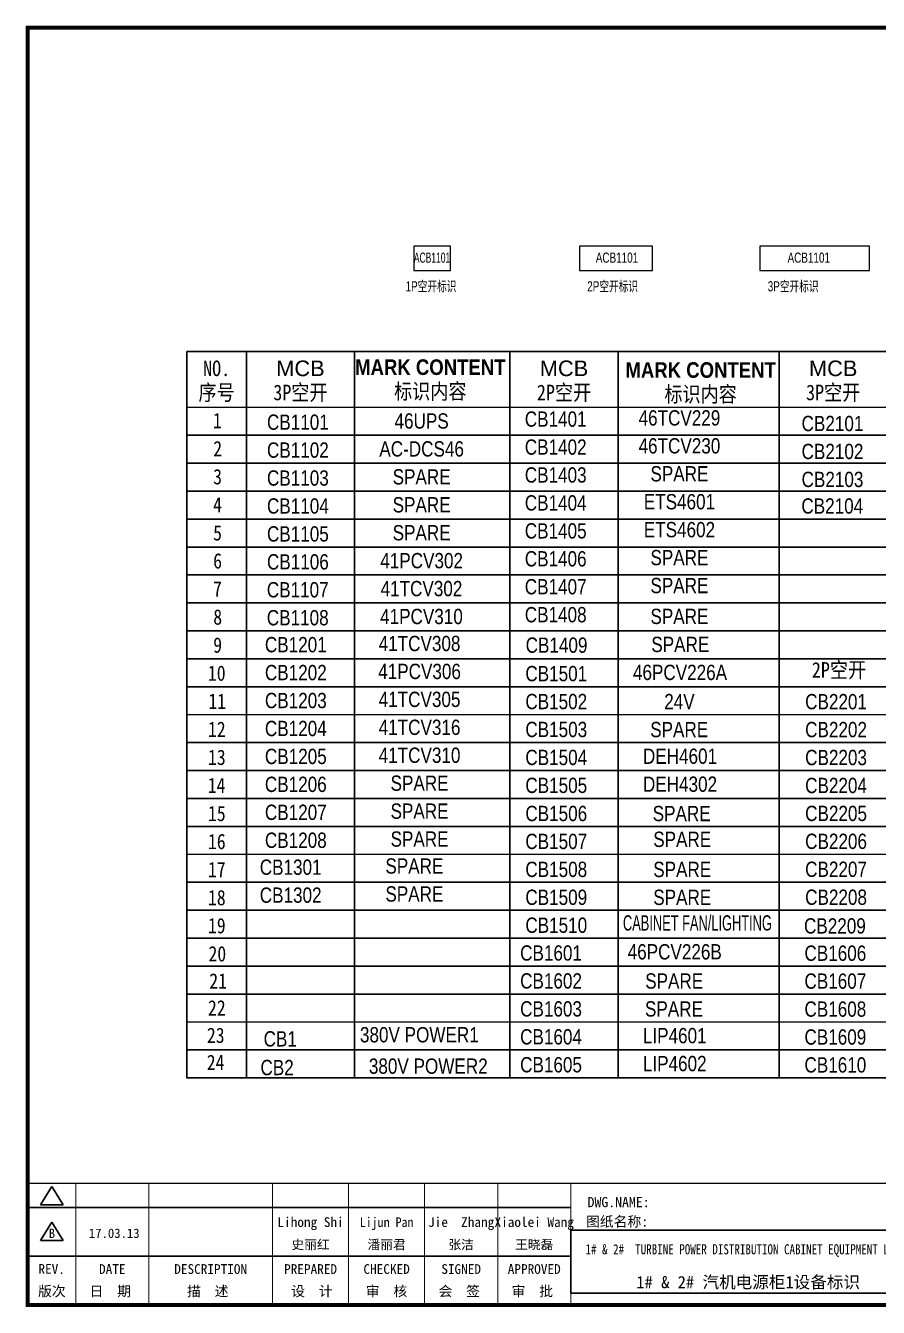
# Model space of a CAD drawing. Extents: x 81444 to 119867, y -54538 to -28747.
# Drawn here: x 115661 to 117765, y -41300 to -38137 of the extents above; entities that cross this region are included whole.
import ezdxf
from ezdxf.enums import TextEntityAlignment as Align

# ---------------------------------------------------------------- set-up
doc = ezdxf.new("R2010")
doc.units = 0
doc.header["$LTSCALE"] = 100
doc.header["$MEASUREMENT"] = 0
for name, color, linetype in [('t', 1, 'Continuous'), ('YLT_GridLine', 7, 'Continuous'), ('YLT_GridText', 7, 'Continuous')]:
    doc.layers.add(name, color=color, linetype=linetype)
doc.layers.add('细实线', color=7, linetype='Continuous', lineweight=20)
doc.styles.add('HZ', font='arial.ttf', dxfattribs={"width": 0.7})
doc.styles.get("Standard").update_dxf_attribs({"font": ''})
doc.styles.add('YLT_Grid', font='', dxfattribs={"width": 0.85})
doc.styles.get('Standard').set_extended_font_data('SimSun')
doc.styles.get('YLT_Grid').set_extended_font_data('宋体')

# ---------------------------------------------------------------- blocks, each defined once
blk = doc.blocks.new('空开标识')
at = {"layer": 'YLT_GridText', "style": 'YLT_Grid', "width": 0.85}
blk.add_attdef('A路1', text='', height=28, dxfattribs=at).set_placement((38.7, 3.5), align=Align.CENTER)
blk = doc.blocks.new('空开12')
at = {"layer": 'YLT_GridText', "style": 'YLT_Grid', "width": 0.8}
blk.add_attdef('KA1', text='', height=28, dxfattribs=at).set_placement((31.4, 0.8), align=Align.CENTER)
blk = doc.blocks.new('图框')
at = {"color": 7}
for p, q in [((0, -2911.6), (1340.2, -2911.6)), ((0, -3031.6), (1340.2, -3031.6))]:
    blk.add_line(p, q, dxfattribs=at)
at = {"color": 7, "const_width": 3}
blk.add_lwpolyline([(4115.6, -2851.6), (0, -2851.6)], dxfattribs=at)
at = {"layer": 't', "color": 7}
for p, q in [((31.9, -2905), (59.9, -2859.1)), ((87.8, -2905), (59.9, -2859.1)), ((31.9, -2905), (87.8, -2905)), ((31.9, -2993), (59.9, -2947.1)), ((87.8, -2993), (59.9, -2947.1)), ((31.9, -2993), (87.8, -2993))]:
    blk.add_line(p, q, dxfattribs=at)
at = {"layer": 't', "color": 7, "const_width": 9.62}
blk.add_lwpolyline([(4115.6, -3151.6), (4115.6, 0), (0, 0), (0, -3151.6)], close=True, dxfattribs=at)
at = {"layer": 't', "color": 7, "const_width": 2.4}
for points in [[(118.8, -2852.8), (118.8, -3151.6)], [(299.1, -2852.8), (299.1, -3151.6)], [(604.4, -2852.8), (604.4, -3156.4)], [(792, -2852.8), (792, -3156.4)], [(979.6, -2852.8), (979.6, -3156.4)], [(1159.9, -2852.8), (1159.9, -3156.4)], [(1340.2, -2852.8), (1340.2, -3156.4)]]:
    blk.add_lwpolyline(points, dxfattribs=at)
at = {"color": 7, "flags": 8}
for tag, p, height in [('DWG.NAME:', (1381.6, -2910.4), 25), ('PROJECTNAME:', (3125.5, -2912.8), 24), ('PROJECTNAME：', (3339.1, -2913.1), 25), ('DWG.NO.:', (3128.2, -3030.4), 24), ('图纸编号', (3315.4, -3052.4), 24), ('FILENO.:', (3128.7, -3106.1), 24), ('文档号', (3317.7, -3124.1), 24)]:
    blk.add_attdef(tag, p, '', height=height, dxfattribs=at)
for tag, height, p in [('RENLIU', 24, (698.2, -2950.4)), ('SHUFENWANG', 24, (885.8, -2950.4)), ('FANGHOU', 24, (1069.7, -2950.4)), ('DANDANLI', 24, (1250, -2950.4)), ('A', 23, (59.9, -2974.9)), ('设计时间', 23, (213.9, -2974.9)), ('刘仁', 23, (698.2, -3002.2)), ('王姝芬', 23, (885.8, -3002.2)), ('侯方', 23, (1069.7, -3002.2)), ('李丹丹', 23, (1250, -3002.2)), ('#10STATIONONTROLCABINETCOVER', 30, (1777.9, -3017.2)), ('PAGEXOFX', 24, (3953.7, -3039.1)), ('REV.', 24, (59.4, -3063)), ('DATE', 24, (208.9, -3063)), ('DESCRIPTION', 24, (451.7, -3063)), ('PREPARED', 24, (698.2, -3063)), ('CHECKED', 24, (885.8, -3063)), ('SIGNED', 24, (1069.7, -3063)), ('APPROVED', 24, (1250, -3063)), ('图纸名称', 30, (1777.9, -3094.7)), ('第几页共几页', 24, (3953.7, -3114.1))]:
    blk.add_attdef(tag, text='', height=height, dxfattribs=at).set_placement(p, align=Align.MIDDLE)
for tag, p in [('图纸名称:', (1377.8, -2965.9)), ('项目名称：', (3121.6, -2984.3)), ('项目名称：', (3325, -2984.3))]:
    blk.add_attdef(tag, text='', height=25, dxfattribs=at).set_placement(p, align=Align.BOTTOM_LEFT)
at = {"color": 7, "width": 0.8, "flags": 8}
blk.add_attdef('HANGZHOUHOLLYSYSAUTOMATIONCO.,LTD.', text='', height=24, dxfattribs=at).set_placement((2770.1, -3045.7), align=Align.MIDDLE)
at = {"layer": 't', "color": 7}
for s, p in [('版次', (59.9, -3117.6)), ('日  期', (204.2, -3117.6)), ('描  述', (444.5, -3117.6)), ('设  计', (701.5, -3117.6)), ('审  核', (885.6, -3117.6)), ('会  签', (1065, -3117.6)), ('审  批', (1245.3, -3117.6))]:
    blk.add_text(s, height=25, dxfattribs=at).set_placement(p, align=Align.MIDDLE_CENTER)

msp = doc.modelspace()

# ---------------------------------------------------------------- linework, layer by layer
at = {"color": 1}
msp.add_lwpolyline([(117005.8, -41109.2), (117858.4, -41109.2), (117858.4, -41264.2), (117005.8, -41264.2)], close=True, dxfattribs=at)
at = {"layer": 'YLT_GridLine', "color": 7, "lineweight": 25}
for p, q in [((116205.4, -38941), (116205.4, -40733.3)), ((116472.5, -38941), (116472.5, -40733.3)), ((116855.6, -38941), (116855.6, -40733.3)), ((117122.7, -38941), (117122.8, -40733.4)), ((117519.8, -38941), (117519.8, -40457.7)), ((117519.8, -38941), (117519.8, -40733.4)), ((116058.9, -39078.9), (119156.5, -39079)), ((116058.9, -39147.8), (119156.5, -39148)), ((116058.9, -39216.8), (119156.5, -39216.9)), ((116058.9, -39285.7), (119156.5, -39285.8)), ((116058.9, -39354.6), (119156.5, -39354.8)), ((116058.9, -39423.6), (119156.5, -39423.7)), ((116058.9, -39492.5), (119156.5, -39492.6)), ((116058.9, -39561.4), (119156.5, -39561.6)), ((116058.9, -39630.4), (119156.5, -39630.5)), ((116058.9, -39699.3), (119156.5, -39699.4)), ((116058.9, -39768.2), (119156.5, -39768.4)), ((116058.9, -39837.2), (119156.5, -39837.3)), ((116058.9, -39906.1), (119156.5, -39906.2)), ((116058.9, -39975), (119156.5, -39975.2)), ((116058.9, -40044), (119156.5, -40044.1)), ((116058.9, -40112.9), (119156.5, -40113.1)), ((116058.9, -40181.8), (119156.5, -40182)), ((116058.9, -40250.8), (119156.5, -40250.9)), ((116058.9, -40319.7), (119156.5, -40319.9)), ((116058.9, -40388.6), (119156.5, -40388.8)), ((116058.9, -40457.6), (119156.5, -40457.7)), ((116058.9, -40457.6), (119156.5, -40457.7)), ((116058.8, -40526.5), (119156.4, -40526.7)), ((116058.9, -40526.5), (119156.5, -40526.7)), ((116058.8, -40595.4), (119156.4, -40595.6)), ((116058.8, -40595.4), (119156.4, -40595.6)), ((116058.8, -40664.4), (119156.4, -40664.5)), ((116058.8, -40664.4), (119156.4, -40664.5)), ((116058.8, -40733.3), (119156.4, -40733.5))]:
    msp.add_line(p, q, dxfattribs=at)
msp.add_lwpolyline([(116058.9, -38941), (119156.5, -38941.2), (119156.5, -40733.5), (116058.9, -40733.3)], close=True, dxfattribs=at)
at = {"layer": '细实线'}
for points in [[(116618.8, -38741.3), (116708.8, -38741.3), (116708.8, -38681.3), (116618.8, -38681.3)], [(117027.3, -38741.3), (117207.3, -38741.3), (117207.3, -38681.3), (117027.3, -38681.3)], [(117472.7, -38741.3), (117742.7, -38741.3), (117742.7, -38681.3), (117472.7, -38681.3)]]:
    msp.add_lwpolyline(points, close=True, dxfattribs=at)

# ---------------------------------------------------------------- block references
at = {"color": 1}
ref = msp.add_blockref('图框', (115665.7, -38142), dxfattribs=at)
ref.add_attrib('图纸名称', '1# & 2# 汽机电源柜1设备标识', dxfattribs={"color": 7, "height": 30, "flags": 8}).set_placement((117443.6, -41236.7), align=Align.MIDDLE)
ref.add_attrib('刘仁', '史丽红', dxfattribs={"color": 7, "height": 23, "flags": 8}).set_placement((116363.9, -41144.2), align=Align.MIDDLE)
ref.add_attrib('王姝芬', '潘丽君', dxfattribs={"color": 7, "height": 23, "flags": 8}).set_placement((116551.5, -41144.2), align=Align.MIDDLE)
ref.add_attrib('侯方', '张洁', dxfattribs={"color": 7, "height": 23, "flags": 8}).set_placement((116735.4, -41144.2), align=Align.MIDDLE)
ref.add_attrib('李丹丹', '王晓磊', dxfattribs={"color": 7, "height": 23, "flags": 8}).set_placement((116915.7, -41144.2), align=Align.MIDDLE)
ref.add_attrib('设计时间', '17.03.13', dxfattribs={"color": 7, "height": 23, "flags": 8}).set_placement((115879.5, -41116.9), align=Align.MIDDLE)
ref.add_attrib('A', 'B', dxfattribs={"color": 7, "height": 23, "flags": 8}).set_placement((115725.6, -41116.9), align=Align.MIDDLE)
ref.add_attrib('REV.', 'REV.', dxfattribs={"color": 7, "height": 24, "flags": 8}).set_placement((115725.1, -41205), align=Align.MIDDLE)
ref.add_attrib('DATE', 'DATE', dxfattribs={"color": 7, "height": 24, "flags": 8}).set_placement((115874.6, -41205), align=Align.MIDDLE)
ref.add_attrib('DESCRIBE', 'DESCRIPTION', dxfattribs={"color": 7, "height": 24, "flags": 8}).set_placement((116117.4, -41205), align=Align.MIDDLE)
ref.add_attrib('PREPARE', 'PREPARED', dxfattribs={"color": 7, "height": 24, "flags": 8}).set_placement((116363.9, -41205), align=Align.MIDDLE)
ref.add_attrib('VERIFY', 'CHECKED', dxfattribs={"color": 7, "height": 24, "flags": 8}).set_placement((116551.5, -41205), align=Align.MIDDLE)
ref.add_attrib('SIGN', 'SIGNED', dxfattribs={"color": 7, "height": 24, "flags": 8}).set_placement((116735.4, -41205), align=Align.MIDDLE)
ref.add_attrib('APPROVER', 'APPROVED', dxfattribs={"color": 7, "height": 24, "flags": 8}).set_placement((116915.7, -41205), align=Align.MIDDLE)
ref.add_attrib('RENLIU', 'Lihong Shi', dxfattribs={"color": 7, "height": 24, "flags": 8}).set_placement((116363.9, -41092.4), align=Align.MIDDLE)
ref.add_attrib('SHUFENWANG', 'Lijun Pan', dxfattribs={"color": 7, "height": 24, "width": 0.9, "flags": 8}).set_placement((116551.5, -41092.4), align=Align.MIDDLE)
ref.add_attrib('FANGHOU', 'Jie  Zhang', dxfattribs={"color": 7, "height": 24, "flags": 8}).set_placement((116735.4, -41092.4), align=Align.MIDDLE)
ref.add_attrib('DANDANLI', 'Xiaolei Wang', dxfattribs={"color": 7, "height": 24, "flags": 8}).set_placement((116915.7, -41092.4), align=Align.MIDDLE)
ref.add_attrib('DWG.NAME:', 'DWG.NAME:', (117047.3, -41052.4), dxfattribs={"color": 7, "height": 25, "flags": 8})
ref.add_attrib('#10STATIONONTROLCABINETCOVER', '1# & 2#  TURBINE POWER DISTRIBUTION CABINET EQUIPMENT LABEL', dxfattribs={"color": 7, "height": 25, "width": 0.8, "flags": 8}).set_placement((117443.6, -41159.2), align=Align.MIDDLE)
ref.add_attrib('图纸名称:', '图纸名称:', dxfattribs={"color": 7, "height": 25, "flags": 8}).set_placement((117043.5, -41107.9), align=Align.BOTTOM_LEFT)
at = {"layer": '细实线'}
ref = msp.add_blockref('空开标识', (117221.8, -39128.6), dxfattribs=dict(at, xscale=1.348704000001308, yscale=1.348703999999834, zscale=1.348704))
ref.add_attrib('A路1', '46TCV229', dxfattribs={"layer": 'YLT_GridText', "height": 37.76, "style": 'HZ', "width": 0.8}).set_placement((117274, -39123.9), align=Align.CENTER)
ref = msp.add_blockref('空开12', (116290.3, -39135.5), dxfattribs=dict(at, xscale=1.348704000001308, yscale=1.348703999999834, zscale=1.348704))
ref.add_attrib('KA1', 'CB1101', dxfattribs={"layer": 'YLT_GridText', "height": 37.76, "style": 'HZ', "width": 0.8}).set_placement((116332.6, -39134.4), align=Align.CENTER)
ref = msp.add_blockref('空开标识', (116585.7, -39136.1), dxfattribs=dict(at, xscale=1.348704000001308, yscale=1.348703999999834, zscale=1.348704))
ref.add_attrib('A路1', '46UPS', dxfattribs={"layer": 'YLT_GridText', "height": 37.76, "style": 'HZ', "width": 0.8}).set_placement((116637.9, -39131.5), align=Align.CENTER)
ref = msp.add_blockref('空开12', (116926.3, -39128), dxfattribs=dict(at, xscale=1.348704000001308, yscale=1.348703999999834, zscale=1.348704))
ref.add_attrib('KA1', 'CB1401', dxfattribs={"layer": 'YLT_GridText', "height": 37.76, "style": 'HZ', "width": 0.8}).set_placement((116968.7, -39126.8), align=Align.CENTER)
ref = msp.add_blockref('空开12', (117609.3, -39138.9), dxfattribs=dict(at, xscale=1.348704000001308, yscale=1.348703999999834, zscale=1.348704))
ref.add_attrib('KA1', 'CB2101', dxfattribs={"layer": 'YLT_GridText', "height": 37.76, "style": 'HZ', "width": 0.8}).set_placement((117651.6, -39137.7), align=Align.CENTER)
ref = msp.add_blockref('空开12', (116290.3, -39204.4), dxfattribs=dict(at, xscale=1.348704000001308, yscale=1.348703999999834, zscale=1.348704))
ref.add_attrib('KA1', 'CB1102', dxfattribs={"layer": 'YLT_GridText', "height": 37.76, "style": 'HZ', "width": 0.8}).set_placement((116332.6, -39203.3), align=Align.CENTER)
ref = msp.add_blockref('空开标识', (116585.7, -39205.1), dxfattribs=dict(at, xscale=1.348704000001308, yscale=1.348703999999834, zscale=1.348704))
ref.add_attrib('A路1', 'AC-DCS46', dxfattribs={"layer": 'YLT_GridText', "height": 37.76, "style": 'HZ', "width": 0.8}).set_placement((116637.9, -39200.4), align=Align.CENTER)
ref = msp.add_blockref('空开12', (116926.3, -39196.9), dxfattribs=dict(at, xscale=1.348704000001308, yscale=1.348703999999834, zscale=1.348704))
ref.add_attrib('KA1', 'CB1402', dxfattribs={"layer": 'YLT_GridText', "height": 37.76, "style": 'HZ', "width": 0.8}).set_placement((116968.7, -39195.8), align=Align.CENTER)
ref = msp.add_blockref('空开标识', (117221.8, -39197.5), dxfattribs=dict(at, xscale=1.348704000001308, yscale=1.348703999999834, zscale=1.348704))
ref.add_attrib('A路1', '46TCV230', dxfattribs={"layer": 'YLT_GridText', "height": 37.76, "style": 'HZ', "width": 0.8}).set_placement((117274, -39192.8), align=Align.CENTER)
ref = msp.add_blockref('空开12', (117609.3, -39207.8), dxfattribs=dict(at, xscale=1.348704000001308, yscale=1.348703999999834, zscale=1.348704))
ref.add_attrib('KA1', 'CB2102', dxfattribs={"layer": 'YLT_GridText', "height": 37.76, "style": 'HZ', "width": 0.8}).set_placement((117651.6, -39206.7), align=Align.CENTER)
ref = msp.add_blockref('空开12', (116290.3, -39273.4), dxfattribs=dict(at, xscale=1.348704000001308, yscale=1.348703999999834, zscale=1.348704))
ref.add_attrib('KA1', 'CB1103', dxfattribs={"layer": 'YLT_GridText', "height": 37.76, "style": 'HZ', "width": 0.8}).set_placement((116332.6, -39272.2), align=Align.CENTER)
ref = msp.add_blockref('空开标识', (116585.7, -39274), dxfattribs=dict(at, xscale=1.348704000001308, yscale=1.348703999999834, zscale=1.348704))
ref.add_attrib('A路1', 'SPARE', dxfattribs={"layer": 'YLT_GridText', "height": 37.76, "style": 'HZ', "width": 0.8}).set_placement((116637.9, -39269.3), align=Align.CENTER)
ref = msp.add_blockref('空开12', (116926.3, -39265.8), dxfattribs=dict(at, xscale=1.348704000001308, yscale=1.348703999999834, zscale=1.348704))
ref.add_attrib('KA1', 'CB1403', dxfattribs={"layer": 'YLT_GridText', "height": 37.76, "style": 'HZ', "width": 0.8}).set_placement((116968.7, -39264.7), align=Align.CENTER)
ref = msp.add_blockref('空开标识', (117221.8, -39266.5), dxfattribs=dict(at, xscale=1.348704000001308, yscale=1.348703999999834, zscale=1.348704))
ref.add_attrib('A路1', 'SPARE', dxfattribs={"layer": 'YLT_GridText', "height": 37.76, "style": 'HZ', "width": 0.8}).set_placement((117274, -39261.8), align=Align.CENTER)
ref = msp.add_blockref('空开12', (117609.3, -39276.8), dxfattribs=dict(at, xscale=1.348704000001308, yscale=1.348703999999834, zscale=1.348704))
ref.add_attrib('KA1', 'CB2103', dxfattribs={"layer": 'YLT_GridText', "height": 37.76, "style": 'HZ', "width": 0.8}).set_placement((117651.6, -39275.6), align=Align.CENTER)
ref = msp.add_blockref('空开12', (116290.3, -39342.3), dxfattribs=dict(at, xscale=1.348704000001308, yscale=1.348703999999834, zscale=1.348704))
ref.add_attrib('KA1', 'CB1104', dxfattribs={"layer": 'YLT_GridText', "height": 37.76, "style": 'HZ', "width": 0.8}).set_placement((116332.6, -39341.2), align=Align.CENTER)
ref = msp.add_blockref('空开标识', (116585.7, -39342.9), dxfattribs=dict(at, xscale=1.348704000001308, yscale=1.348703999999834, zscale=1.348704))
ref.add_attrib('A路1', 'SPARE', dxfattribs={"layer": 'YLT_GridText', "height": 37.76, "style": 'HZ', "width": 0.8}).set_placement((116637.9, -39338.3), align=Align.CENTER)
ref = msp.add_blockref('空开12', (116926.3, -39334.8), dxfattribs=dict(at, xscale=1.348704000001308, yscale=1.348703999999834, zscale=1.348704))
ref.add_attrib('KA1', 'CB1404', dxfattribs={"layer": 'YLT_GridText', "height": 37.76, "style": 'HZ', "width": 0.8}).set_placement((116968.7, -39333.6), align=Align.CENTER)
ref = msp.add_blockref('空开标识', (117221.8, -39335.4), dxfattribs=dict(at, xscale=1.348704000001308, yscale=1.348703999999834, zscale=1.348704))
ref.add_attrib('A路1', 'ETS4601', dxfattribs={"layer": 'YLT_GridText', "height": 37.76, "style": 'HZ', "width": 0.8}).set_placement((117274, -39330.7), align=Align.CENTER)
ref = msp.add_blockref('空开12', (117608.8, -39342.3), dxfattribs=dict(at, xscale=1.348704000001308, yscale=1.348703999999834, zscale=1.348704))
ref.add_attrib('KA1', 'CB2104', dxfattribs={"layer": 'YLT_GridText', "height": 37.76, "style": 'HZ', "width": 0.8}).set_placement((117651.1, -39341.2), align=Align.CENTER)
ref = msp.add_blockref('空开12', (116290.3, -39411.2), dxfattribs=dict(at, xscale=1.348704000001308, yscale=1.348703999999834, zscale=1.348704))
ref.add_attrib('KA1', 'CB1105', dxfattribs={"layer": 'YLT_GridText', "height": 37.76, "style": 'HZ', "width": 0.8}).set_placement((116332.6, -39410.1), align=Align.CENTER)
ref = msp.add_blockref('空开标识', (116585.7, -39411.9), dxfattribs=dict(at, xscale=1.348704000001308, yscale=1.348703999999834, zscale=1.348704))
ref.add_attrib('A路1', 'SPARE', dxfattribs={"layer": 'YLT_GridText', "height": 37.76, "style": 'HZ', "width": 0.8}).set_placement((116637.9, -39407.2), align=Align.CENTER)
ref = msp.add_blockref('空开12', (116926.3, -39403.7), dxfattribs=dict(at, xscale=1.348704000001308, yscale=1.348703999999834, zscale=1.348704))
ref.add_attrib('KA1', 'CB1405', dxfattribs={"layer": 'YLT_GridText', "height": 37.76, "style": 'HZ', "width": 0.8}).set_placement((116968.7, -39402.6), align=Align.CENTER)
ref = msp.add_blockref('空开标识', (117221.8, -39404.3), dxfattribs=dict(at, xscale=1.348704000001308, yscale=1.348703999999834, zscale=1.348704))
ref.add_attrib('A路1', 'ETS4602', dxfattribs={"layer": 'YLT_GridText', "height": 37.76, "style": 'HZ', "width": 0.8}).set_placement((117274, -39399.6), align=Align.CENTER)
ref = msp.add_blockref('空开12', (116926.3, -39472.6), dxfattribs=dict(at, xscale=1.348704000001308, yscale=1.348703999999834, zscale=1.348704))
ref.add_attrib('KA1', 'CB1406', dxfattribs={"layer": 'YLT_GridText', "height": 37.76, "style": 'HZ', "width": 0.8}).set_placement((116968.7, -39471.5), align=Align.CENTER)
ref = msp.add_blockref('空开标识', (117221.8, -39473.3), dxfattribs=dict(at, xscale=1.348704000001308, yscale=1.348703999999834, zscale=1.348704))
ref.add_attrib('A路1', 'SPARE', dxfattribs={"layer": 'YLT_GridText', "height": 37.76, "style": 'HZ', "width": 0.8}).set_placement((117274, -39468.6), align=Align.CENTER)
ref = msp.add_blockref('空开12', (116290.3, -39480.2), dxfattribs=dict(at, xscale=1.348704000001308, yscale=1.348703999999834, zscale=1.348704))
ref.add_attrib('KA1', 'CB1106', dxfattribs={"layer": 'YLT_GridText', "height": 37.76, "style": 'HZ', "width": 0.8}).set_placement((116332.6, -39479), align=Align.CENTER)
ref = msp.add_blockref('空开标识', (116585.7, -39480.8), dxfattribs=dict(at, xscale=1.348704000001308, yscale=1.348703999999834, zscale=1.348704))
ref.add_attrib('A路1', '41PCV302', dxfattribs={"layer": 'YLT_GridText', "height": 37.76, "style": 'HZ', "width": 0.8}).set_placement((116637.9, -39476.1), align=Align.CENTER)
ref = msp.add_blockref('空开12', (116289.8, -39549.1), dxfattribs=dict(at, xscale=1.348704000001308, yscale=1.348703999999834, zscale=1.348704))
ref.add_attrib('KA1', 'CB1107', dxfattribs={"layer": 'YLT_GridText', "height": 37.76, "style": 'HZ', "width": 0.8}).set_placement((116332.2, -39547.9), align=Align.CENTER)
ref = msp.add_blockref('空开标识', (116585.2, -39549.7), dxfattribs=dict(at, xscale=1.348704000001308, yscale=1.348703999999834, zscale=1.348704))
ref.add_attrib('A路1', '41TCV302', dxfattribs={"layer": 'YLT_GridText', "height": 37.76, "style": 'HZ', "width": 0.8}).set_placement((116637.5, -39545), align=Align.CENTER)
ref = msp.add_blockref('空开12', (116926.3, -39541.6), dxfattribs=dict(at, xscale=1.348704000001308, yscale=1.348703999999834, zscale=1.348704))
ref.add_attrib('KA1', 'CB1407', dxfattribs={"layer": 'YLT_GridText', "height": 37.76, "style": 'HZ', "width": 0.8}).set_placement((116968.7, -39540.4), align=Align.CENTER)
ref = msp.add_blockref('空开标识', (117221.8, -39542.2), dxfattribs=dict(at, xscale=1.348704000001308, yscale=1.348703999999834, zscale=1.348704))
ref.add_attrib('A路1', 'SPARE', dxfattribs={"layer": 'YLT_GridText', "height": 37.76, "style": 'HZ', "width": 0.8}).set_placement((117274, -39537.5), align=Align.CENTER)
ref = msp.add_blockref('空开12', (116289.8, -39618), dxfattribs=dict(at, xscale=1.348704000001308, yscale=1.348703999999834, zscale=1.348704))
ref.add_attrib('KA1', 'CB1108', dxfattribs={"layer": 'YLT_GridText', "height": 37.76, "style": 'HZ', "width": 0.8}).set_placement((116332.2, -39616.9), align=Align.CENTER)
ref = msp.add_blockref('空开标识', (116585.2, -39618.6), dxfattribs=dict(at, xscale=1.348704000001308, yscale=1.348703999999834, zscale=1.348704))
ref.add_attrib('A路1', '41PCV310', dxfattribs={"layer": 'YLT_GridText', "height": 37.76, "style": 'HZ', "width": 0.8}).set_placement((116637.5, -39613.9), align=Align.CENTER)
ref = msp.add_blockref('空开12', (116926.3, -39610.5), dxfattribs=dict(at, xscale=1.348704000001308, yscale=1.348703999999834, zscale=1.348704))
ref.add_attrib('KA1', 'CB1408', dxfattribs={"layer": 'YLT_GridText', "height": 37.76, "style": 'HZ', "width": 0.8}).set_placement((116968.7, -39609.4), align=Align.CENTER)
ref = msp.add_blockref('空开标识', (117221.8, -39618.3), dxfattribs=dict(at, xscale=1.348704000001308, yscale=1.348703999999834, zscale=1.348704))
ref.add_attrib('A路1', 'SPARE', dxfattribs={"layer": 'YLT_GridText', "height": 37.76, "style": 'HZ', "width": 0.8}).set_placement((117274, -39613.6), align=Align.CENTER)
ref = msp.add_blockref('空开12', (116285.2, -39684.5), dxfattribs=dict(at, xscale=1.348704000001308, yscale=1.348703999999834, zscale=1.348704))
ref.add_attrib('KA1', 'CB1201', dxfattribs={"layer": 'YLT_GridText', "height": 37.76, "style": 'HZ', "width": 0.8}).set_placement((116327.5, -39683.4), align=Align.CENTER)
ref = msp.add_blockref('空开标识', (116580.6, -39685.1), dxfattribs=dict(at, xscale=1.348704000001308, yscale=1.348703999999834, zscale=1.348704))
ref.add_attrib('A路1', '41TCV308', dxfattribs={"layer": 'YLT_GridText', "height": 37.76, "style": 'HZ', "width": 0.8}).set_placement((116632.8, -39680.5), align=Align.CENTER)
ref = msp.add_blockref('空开12', (116928.5, -39685.7), dxfattribs=dict(at, xscale=1.348704000001308, yscale=1.348703999999834, zscale=1.348704))
ref.add_attrib('KA1', 'CB1409', dxfattribs={"layer": 'YLT_GridText', "height": 37.76, "style": 'HZ', "width": 0.8}).set_placement((116970.8, -39684.6), align=Align.CENTER)
ref = msp.add_blockref('空开标识', (117223.9, -39687.5), dxfattribs=dict(at, xscale=1.348704000001308, yscale=1.348703999999834, zscale=1.348704))
ref.add_attrib('A路1', 'SPARE', dxfattribs={"layer": 'YLT_GridText', "height": 37.76, "style": 'HZ', "width": 0.8}).set_placement((117276.1, -39682.8), align=Align.CENTER)
ref = msp.add_blockref('空开12', (116285.2, -39753.4), dxfattribs=dict(at, xscale=1.348704000001308, yscale=1.348703999999834, zscale=1.348704))
ref.add_attrib('KA1', 'CB1202', dxfattribs={"layer": 'YLT_GridText', "height": 37.76, "style": 'HZ', "width": 0.8}).set_placement((116327.5, -39752.3), align=Align.CENTER)
ref = msp.add_blockref('空开标识', (116580.6, -39754.1), dxfattribs=dict(at, xscale=1.348704000001308, yscale=1.348703999999834, zscale=1.348704))
ref.add_attrib('A路1', '41PCV306', dxfattribs={"layer": 'YLT_GridText', "height": 37.76, "style": 'HZ', "width": 0.8}).set_placement((116632.8, -39749.4), align=Align.CENTER)
ref = msp.add_blockref('空开12', (116927.7, -39755.9), dxfattribs=dict(at, xscale=1.348704000001308, yscale=1.348703999999834, zscale=1.348704))
ref.add_attrib('KA1', 'CB1501', dxfattribs={"layer": 'YLT_GridText', "height": 37.76, "style": 'HZ', "width": 0.8}).set_placement((116970.1, -39754.8), align=Align.CENTER)
ref = msp.add_blockref('空开标识', (117223.1, -39756.5), dxfattribs=dict(at, xscale=1.348704000001308, yscale=1.348703999999834, zscale=1.348704))
ref.add_attrib('A路1', '46PCV226A', dxfattribs={"layer": 'YLT_GridText', "height": 37.76, "style": 'HZ', "width": 0.8}).set_placement((117275.4, -39751.8), align=Align.CENTER)
ref = msp.add_blockref('空开12', (116285.2, -39822.4), dxfattribs=dict(at, xscale=1.348704000001308, yscale=1.348703999999834, zscale=1.348704))
ref.add_attrib('KA1', 'CB1203', dxfattribs={"layer": 'YLT_GridText', "height": 37.76, "style": 'HZ', "width": 0.8}).set_placement((116327.5, -39821.2), align=Align.CENTER)
ref = msp.add_blockref('空开标识', (116580.6, -39823), dxfattribs=dict(at, xscale=1.348704000001308, yscale=1.348703999999834, zscale=1.348704))
ref.add_attrib('A路1', '41TCV305', dxfattribs={"layer": 'YLT_GridText', "height": 37.76, "style": 'HZ', "width": 0.8}).set_placement((116632.8, -39818.3), align=Align.CENTER)
ref = msp.add_blockref('空开12', (116927.7, -39824.8), dxfattribs=dict(at, xscale=1.348704000001308, yscale=1.348703999999834, zscale=1.348704))
ref.add_attrib('KA1', 'CB1502', dxfattribs={"layer": 'YLT_GridText', "height": 37.76, "style": 'HZ', "width": 0.8}).set_placement((116970.1, -39823.7), align=Align.CENTER)
ref = msp.add_blockref('空开标识', (117221.8, -39828.5), dxfattribs=dict(at, xscale=1.348704000001308, yscale=1.348703999999834, zscale=1.348704))
ref.add_attrib('A路1', '24V', dxfattribs={"layer": 'YLT_GridText', "height": 37.76, "style": 'HZ', "width": 0.8}).set_placement((117274, -39823.8), align=Align.CENTER)
ref = msp.add_blockref('空开12', (117618, -39825.1), dxfattribs=dict(at, xscale=1.348704000001308, yscale=1.348703999999834, zscale=1.348704))
ref.add_attrib('KA1', 'CB2201', dxfattribs={"layer": 'YLT_GridText', "height": 37.76, "style": 'HZ', "width": 0.8}).set_placement((117660.4, -39824), align=Align.CENTER)
ref = msp.add_blockref('空开12', (116285.2, -39891.3), dxfattribs=dict(at, xscale=1.348704000001308, yscale=1.348703999999834, zscale=1.348704))
ref.add_attrib('KA1', 'CB1204', dxfattribs={"layer": 'YLT_GridText', "height": 37.76, "style": 'HZ', "width": 0.8}).set_placement((116327.5, -39890.2), align=Align.CENTER)
ref = msp.add_blockref('空开标识', (116580.6, -39891.9), dxfattribs=dict(at, xscale=1.348704000001308, yscale=1.348703999999834, zscale=1.348704))
ref.add_attrib('A路1', '41TCV316', dxfattribs={"layer": 'YLT_GridText', "height": 37.76, "style": 'HZ', "width": 0.8}).set_placement((116632.8, -39887.3), align=Align.CENTER)
ref = msp.add_blockref('空开12', (116927.7, -39893.8), dxfattribs=dict(at, xscale=1.348704000001308, yscale=1.348703999999834, zscale=1.348704))
ref.add_attrib('KA1', 'CB1503', dxfattribs={"layer": 'YLT_GridText', "height": 37.76, "style": 'HZ', "width": 0.8}).set_placement((116970.1, -39892.6), align=Align.CENTER)
ref = msp.add_blockref('空开标识', (117221.2, -39897.5), dxfattribs=dict(at, xscale=1.348704000001308, yscale=1.348703999999834, zscale=1.348704))
ref.add_attrib('A路1', 'SPARE', dxfattribs={"layer": 'YLT_GridText', "height": 37.76, "style": 'HZ', "width": 0.8}).set_placement((117273.4, -39892.8), align=Align.CENTER)
ref = msp.add_blockref('空开12', (117618, -39894), dxfattribs=dict(at, xscale=1.348704000001308, yscale=1.348703999999834, zscale=1.348704))
ref.add_attrib('KA1', 'CB2202', dxfattribs={"layer": 'YLT_GridText', "height": 37.76, "style": 'HZ', "width": 0.8}).set_placement((117660.4, -39892.9), align=Align.CENTER)
ref = msp.add_blockref('空开12', (116285.2, -39960.2), dxfattribs=dict(at, xscale=1.348704000001308, yscale=1.348703999999834, zscale=1.348704))
ref.add_attrib('KA1', 'CB1205', dxfattribs={"layer": 'YLT_GridText', "height": 37.76, "style": 'HZ', "width": 0.8}).set_placement((116327.5, -39959.1), align=Align.CENTER)
ref = msp.add_blockref('空开标识', (116580.6, -39960.9), dxfattribs=dict(at, xscale=1.348704000001308, yscale=1.348703999999834, zscale=1.348704))
ref.add_attrib('A路1', '41TCV310', dxfattribs={"layer": 'YLT_GridText', "height": 37.76, "style": 'HZ', "width": 0.8}).set_placement((116632.8, -39956.2), align=Align.CENTER)
ref = msp.add_blockref('空开12', (116927.7, -39962.7), dxfattribs=dict(at, xscale=1.348704000001308, yscale=1.348703999999834, zscale=1.348704))
ref.add_attrib('KA1', 'CB1504', dxfattribs={"layer": 'YLT_GridText', "height": 37.76, "style": 'HZ', "width": 0.8}).set_placement((116970.1, -39961.6), align=Align.CENTER)
ref = msp.add_blockref('空开标识', (117223.1, -39963.3), dxfattribs=dict(at, xscale=1.348704000001308, yscale=1.348703999999834, zscale=1.348704))
ref.add_attrib('A路1', 'DEH4601', dxfattribs={"layer": 'YLT_GridText', "height": 37.76, "style": 'HZ', "width": 0.8}).set_placement((117275.4, -39958.6), align=Align.CENTER)
ref = msp.add_blockref('空开12', (117618, -39963), dxfattribs=dict(at, xscale=1.348704000001308, yscale=1.348703999999834, zscale=1.348704))
ref.add_attrib('KA1', 'CB2203', dxfattribs={"layer": 'YLT_GridText', "height": 37.76, "style": 'HZ', "width": 0.8}).set_placement((117660.4, -39961.8), align=Align.CENTER)
ref = msp.add_blockref('空开12', (116285.2, -40029.2), dxfattribs=dict(at, xscale=1.348704000001308, yscale=1.348703999999834, zscale=1.348704))
ref.add_attrib('KA1', 'CB1206', dxfattribs={"layer": 'YLT_GridText', "height": 37.76, "style": 'HZ', "width": 0.8}).set_placement((116327.5, -40028), align=Align.CENTER)
ref = msp.add_blockref('空开标识', (116580.6, -40029.8), dxfattribs=dict(at, xscale=1.348704000001308, yscale=1.348703999999834, zscale=1.348704))
ref.add_attrib('A路1', 'SPARE', dxfattribs={"layer": 'YLT_GridText', "height": 37.76, "style": 'HZ', "width": 0.8}).set_placement((116632.8, -40025.1), align=Align.CENTER)
ref = msp.add_blockref('空开12', (116927.7, -40031.6), dxfattribs=dict(at, xscale=1.348704000001308, yscale=1.348703999999834, zscale=1.348704))
ref.add_attrib('KA1', 'CB1505', dxfattribs={"layer": 'YLT_GridText', "height": 37.76, "style": 'HZ', "width": 0.8}).set_placement((116970.1, -40030.5), align=Align.CENTER)
ref = msp.add_blockref('空开标识', (117223.1, -40032.3), dxfattribs=dict(at, xscale=1.348704000001308, yscale=1.348703999999834, zscale=1.348704))
ref.add_attrib('A路1', 'DEH4302', dxfattribs={"layer": 'YLT_GridText', "height": 37.76, "style": 'HZ', "width": 0.8}).set_placement((117275.4, -40027.6), align=Align.CENTER)
ref = msp.add_blockref('空开12', (117618, -40031.9), dxfattribs=dict(at, xscale=1.348704000001308, yscale=1.348703999999834, zscale=1.348704))
ref.add_attrib('KA1', 'CB2204', dxfattribs={"layer": 'YLT_GridText', "height": 37.76, "style": 'HZ', "width": 0.8}).set_placement((117660.4, -40030.8), align=Align.CENTER)
ref = msp.add_blockref('空开12', (116285.2, -40098.1), dxfattribs=dict(at, xscale=1.348704000001308, yscale=1.348703999999834, zscale=1.348704))
ref.add_attrib('KA1', 'CB1207', dxfattribs={"layer": 'YLT_GridText', "height": 37.76, "style": 'HZ', "width": 0.8}).set_placement((116327.5, -40097), align=Align.CENTER)
ref = msp.add_blockref('空开标识', (116580.6, -40098.7), dxfattribs=dict(at, xscale=1.348704000001308, yscale=1.348703999999834, zscale=1.348704))
ref.add_attrib('A路1', 'SPARE', dxfattribs={"layer": 'YLT_GridText', "height": 37.76, "style": 'HZ', "width": 0.8}).set_placement((116632.8, -40094.1), align=Align.CENTER)
ref = msp.add_blockref('空开12', (116927.7, -40101), dxfattribs=dict(at, xscale=1.348704000001308, yscale=1.348703999999834, zscale=1.348704))
ref.add_attrib('KA1', 'CB1506', dxfattribs={"layer": 'YLT_GridText', "height": 37.76, "style": 'HZ', "width": 0.8}).set_placement((116970.1, -40099.9), align=Align.CENTER)
ref = msp.add_blockref('空开标识', (117227.3, -40104.7), dxfattribs=dict(at, xscale=1.348704000001308, yscale=1.348703999999834, zscale=1.348704))
ref.add_attrib('A路1', 'SPARE', dxfattribs={"layer": 'YLT_GridText', "height": 37.76, "style": 'HZ', "width": 0.8}).set_placement((117279.5, -40100), align=Align.CENTER)
ref = msp.add_blockref('空开12', (117618, -40100.8), dxfattribs=dict(at, xscale=1.348704000001308, yscale=1.348703999999834, zscale=1.348704))
ref.add_attrib('KA1', 'CB2205', dxfattribs={"layer": 'YLT_GridText', "height": 37.76, "style": 'HZ', "width": 0.8}).set_placement((117660.4, -40099.7), align=Align.CENTER)
ref = msp.add_blockref('空开12', (116285.2, -40167), dxfattribs=dict(at, xscale=1.348704000001308, yscale=1.348703999999834, zscale=1.348704))
ref.add_attrib('KA1', 'CB1208', dxfattribs={"layer": 'YLT_GridText', "height": 37.76, "style": 'HZ', "width": 0.8}).set_placement((116327.5, -40165.9), align=Align.CENTER)
ref = msp.add_blockref('空开标识', (116580.6, -40167.7), dxfattribs=dict(at, xscale=1.348704000001308, yscale=1.348703999999834, zscale=1.348704))
ref.add_attrib('A路1', 'SPARE', dxfattribs={"layer": 'YLT_GridText', "height": 37.76, "style": 'HZ', "width": 0.8}).set_placement((116632.8, -40163), align=Align.CENTER)
ref = msp.add_blockref('空开12', (116927.7, -40170), dxfattribs=dict(at, xscale=1.348704000001308, yscale=1.348703999999834, zscale=1.348704))
ref.add_attrib('KA1', 'CB1507', dxfattribs={"layer": 'YLT_GridText', "height": 37.76, "style": 'HZ', "width": 0.8}).set_placement((116970.1, -40168.8), align=Align.CENTER)
ref = msp.add_blockref('空开标识', (117228.7, -40168.4), dxfattribs=dict(at, xscale=1.348704000001308, yscale=1.348703999999834, zscale=1.348704))
ref.add_attrib('A路1', 'SPARE', dxfattribs={"layer": 'YLT_GridText', "height": 37.76, "style": 'HZ', "width": 0.8}).set_placement((117280.9, -40163.7), align=Align.CENTER)
ref = msp.add_blockref('空开12', (117618, -40169.8), dxfattribs=dict(at, xscale=1.348704000001308, yscale=1.348703999999834, zscale=1.348704))
ref.add_attrib('KA1', 'CB2206', dxfattribs={"layer": 'YLT_GridText', "height": 37.76, "style": 'HZ', "width": 0.8}).set_placement((117660.4, -40168.6), align=Align.CENTER)
ref = msp.add_blockref('空开12', (116272.5, -40233.6), dxfattribs=dict(at, xscale=1.348704000001308, yscale=1.348703999999834, zscale=1.348704))
ref.add_attrib('KA1', 'CB1301', dxfattribs={"layer": 'YLT_GridText', "height": 37.76, "style": 'HZ', "width": 0.8}).set_placement((116314.8, -40232.4), align=Align.CENTER)
ref = msp.add_blockref('空开标识', (116567.9, -40234.2), dxfattribs=dict(at, xscale=1.348704000001308, yscale=1.348703999999834, zscale=1.348704))
ref.add_attrib('A路1', 'SPARE', dxfattribs={"layer": 'YLT_GridText', "height": 37.76, "style": 'HZ', "width": 0.8}).set_placement((116620.1, -40229.5), align=Align.CENTER)
ref = msp.add_blockref('空开12', (116927.7, -40238.9), dxfattribs=dict(at, xscale=1.348704000001308, yscale=1.348703999999834, zscale=1.348704))
ref.add_attrib('KA1', 'CB1508', dxfattribs={"layer": 'YLT_GridText', "height": 37.76, "style": 'HZ', "width": 0.8}).set_placement((116970.1, -40237.8), align=Align.CENTER)
ref = msp.add_blockref('空开标识', (117228.7, -40242.6), dxfattribs=dict(at, xscale=1.348704000001308, yscale=1.348703999999834, zscale=1.348704))
ref.add_attrib('A路1', 'SPARE', dxfattribs={"layer": 'YLT_GridText', "height": 37.76, "style": 'HZ', "width": 0.8}).set_placement((117280.9, -40237.9), align=Align.CENTER)
ref = msp.add_blockref('空开12', (117618, -40238.7), dxfattribs=dict(at, xscale=1.348704000001308, yscale=1.348703999999834, zscale=1.348704))
ref.add_attrib('KA1', 'CB2207', dxfattribs={"layer": 'YLT_GridText', "height": 37.76, "style": 'HZ', "width": 0.8}).set_placement((117660.4, -40237.6), align=Align.CENTER)
ref = msp.add_blockref('空开12', (116272.5, -40302.5), dxfattribs=dict(at, xscale=1.348704000001308, yscale=1.348703999999834, zscale=1.348704))
ref.add_attrib('KA1', 'CB1302', dxfattribs={"layer": 'YLT_GridText', "height": 37.76, "style": 'HZ', "width": 0.8}).set_placement((116314.8, -40301.4), align=Align.CENTER)
ref = msp.add_blockref('空开标识', (116567.9, -40303.2), dxfattribs=dict(at, xscale=1.348704000001308, yscale=1.348703999999834, zscale=1.348704))
ref.add_attrib('A路1', 'SPARE', dxfattribs={"layer": 'YLT_GridText', "height": 37.76, "style": 'HZ', "width": 0.8}).set_placement((116620.1, -40298.5), align=Align.CENTER)
ref = msp.add_blockref('空开12', (116927.7, -40307.8), dxfattribs=dict(at, xscale=1.348704000001308, yscale=1.348703999999834, zscale=1.348704))
ref.add_attrib('KA1', 'CB1509', dxfattribs={"layer": 'YLT_GridText', "height": 37.76, "style": 'HZ', "width": 0.8}).set_placement((116970.1, -40306.7), align=Align.CENTER)
ref = msp.add_blockref('空开标识', (117228.7, -40311.5), dxfattribs=dict(at, xscale=1.348704000001308, yscale=1.348703999999834, zscale=1.348704))
ref.add_attrib('A路1', 'SPARE', dxfattribs={"layer": 'YLT_GridText', "height": 37.76, "style": 'HZ', "width": 0.8}).set_placement((117280.9, -40306.8), align=Align.CENTER)
ref = msp.add_blockref('空开12', (117618, -40307.6), dxfattribs=dict(at, xscale=1.348704000001308, yscale=1.348703999999834, zscale=1.348704))
ref.add_attrib('KA1', 'CB2208', dxfattribs={"layer": 'YLT_GridText', "height": 37.76, "style": 'HZ', "width": 0.8}).set_placement((117660.4, -40306.5), align=Align.CENTER)
ref = msp.add_blockref('空开12', (116927.7, -40376.8), dxfattribs=dict(at, xscale=1.348704000001308, yscale=1.348703999999834, zscale=1.348704))
ref.add_attrib('KA1', 'CB1510', dxfattribs={"layer": 'YLT_GridText', "height": 37.76, "style": 'HZ', "width": 0.8}).set_placement((116970.1, -40375.6), align=Align.CENTER)
ref = msp.add_blockref('空开标识', (117266.2, -40374.5), dxfattribs=dict(at, xscale=1.348704000001308, yscale=1.348703999999834, zscale=1.348704))
ref.add_attrib('A路1', 'CABINET FAN/LIGHTING', dxfattribs={"layer": 'YLT_GridText', "height": 37.764, "style": 'HZ', "width": 0.6}).set_placement((117318.4, -40369.9), align=Align.CENTER)
ref = msp.add_blockref('空开12', (117615.3, -40378.4), dxfattribs=dict(at, xscale=1.348704000001308, yscale=1.348703999999834, zscale=1.348704))
ref.add_attrib('KA1', 'CB2209', dxfattribs={"layer": 'YLT_GridText', "height": 37.76, "style": 'HZ', "width": 0.8}).set_placement((117657.6, -40377.3), align=Align.CENTER)
ref = msp.add_blockref('空开12', (116914.8, -40445.2), dxfattribs=dict(at, xscale=1.348704000001308, yscale=1.348703999999834, zscale=1.348704))
ref.add_attrib('KA1', 'CB1601', dxfattribs={"layer": 'YLT_GridText', "height": 37.76, "style": 'HZ', "width": 0.8}).set_placement((116957.2, -40444.1), align=Align.CENTER)
ref = msp.add_blockref('空开标识', (117210.2, -40445.9), dxfattribs=dict(at, xscale=1.348704000001308, yscale=1.348703999999834, zscale=1.348704))
ref.add_attrib('A路1', '46PCV226B', dxfattribs={"layer": 'YLT_GridText', "height": 37.76, "style": 'HZ', "width": 0.8}).set_placement((117262.4, -40441.2), align=Align.CENTER)
ref = msp.add_blockref('空开12', (117616.4, -40445.7), dxfattribs=dict(at, xscale=1.348704000001308, yscale=1.348703999999834, zscale=1.348704))
ref.add_attrib('KA1', 'CB1606', dxfattribs={"layer": 'YLT_GridText', "height": 37.76, "style": 'HZ', "width": 0.8}).set_placement((117658.7, -40444.6), align=Align.CENTER)
ref = msp.add_blockref('空开12', (116914.8, -40514.2), dxfattribs=dict(at, xscale=1.348704000001308, yscale=1.348703999999834, zscale=1.348704))
ref.add_attrib('KA1', 'CB1602', dxfattribs={"layer": 'YLT_GridText', "height": 37.76, "style": 'HZ', "width": 0.8}).set_placement((116957.2, -40513), align=Align.CENTER)
ref = msp.add_blockref('空开标识', (117208.9, -40517.9), dxfattribs=dict(at, xscale=1.348704000001308, yscale=1.348703999999834, zscale=1.348704))
ref.add_attrib('A路1', 'SPARE', dxfattribs={"layer": 'YLT_GridText', "height": 37.76, "style": 'HZ', "width": 0.8}).set_placement((117261.1, -40513.2), align=Align.CENTER)
ref = msp.add_blockref('空开12', (117616.4, -40514.7), dxfattribs=dict(at, xscale=1.348704000001308, yscale=1.348703999999834, zscale=1.348704))
ref.add_attrib('KA1', 'CB1607', dxfattribs={"layer": 'YLT_GridText', "height": 37.76, "style": 'HZ', "width": 0.8}).set_placement((117658.7, -40513.5), align=Align.CENTER)
ref = msp.add_blockref('空开12', (116914.8, -40583.1), dxfattribs=dict(at, xscale=1.348704000001308, yscale=1.348703999999834, zscale=1.348704))
ref.add_attrib('KA1', 'CB1603', dxfattribs={"layer": 'YLT_GridText', "height": 37.76, "style": 'HZ', "width": 0.8}).set_placement((116957.2, -40582), align=Align.CENTER)
ref = msp.add_blockref('空开标识', (117208.3, -40586.8), dxfattribs=dict(at, xscale=1.348704000001308, yscale=1.348703999999834, zscale=1.348704))
ref.add_attrib('A路1', 'SPARE', dxfattribs={"layer": 'YLT_GridText', "height": 37.76, "style": 'HZ', "width": 0.8}).set_placement((117260.5, -40582.1), align=Align.CENTER)
ref = msp.add_blockref('空开12', (117616.4, -40583.6), dxfattribs=dict(at, xscale=1.348704000001308, yscale=1.348703999999834, zscale=1.348704))
ref.add_attrib('KA1', 'CB1608', dxfattribs={"layer": 'YLT_GridText', "height": 37.76, "style": 'HZ', "width": 0.8}).set_placement((117658.7, -40582.5), align=Align.CENTER)
ref = msp.add_blockref('空开12', (116246.7, -40657.2), dxfattribs=dict(at, xscale=1.348704000001308, yscale=1.348703999999834, zscale=1.348704))
ref.add_attrib('KA1', 'CB1', dxfattribs={"layer": 'YLT_GridText', "height": 37.76, "style": 'HZ', "width": 0.8}).set_placement((116289.1, -40656), align=Align.CENTER)
ref = msp.add_blockref('空开标识', (116580.1, -40650.5), dxfattribs=dict(at, xscale=1.348704000001308, yscale=1.348703999999834, zscale=1.348704))
ref.add_attrib('A路1', '380V POWER1', dxfattribs={"layer": 'YLT_GridText', "height": 37.764, "style": 'HZ', "width": 0.8}).set_placement((116632.3, -40645.8), align=Align.CENTER)
ref = msp.add_blockref('空开12', (116914.8, -40652), dxfattribs=dict(at, xscale=1.348704000001308, yscale=1.348703999999834, zscale=1.348704))
ref.add_attrib('KA1', 'CB1604', dxfattribs={"layer": 'YLT_GridText', "height": 37.76, "style": 'HZ', "width": 0.8}).set_placement((116957.2, -40650.9), align=Align.CENTER)
ref = msp.add_blockref('空开标识', (117210.2, -40652.7), dxfattribs=dict(at, xscale=1.348704000001308, yscale=1.348703999999834, zscale=1.348704))
ref.add_attrib('A路1', 'LIP4601', dxfattribs={"layer": 'YLT_GridText', "height": 37.76, "style": 'HZ', "width": 0.8}).set_placement((117262.4, -40648), align=Align.CENTER)
ref = msp.add_blockref('空开12', (117616.4, -40652.5), dxfattribs=dict(at, xscale=1.348704000001308, yscale=1.348703999999834, zscale=1.348704))
ref.add_attrib('KA1', 'CB1609', dxfattribs={"layer": 'YLT_GridText', "height": 37.76, "style": 'HZ', "width": 0.8}).set_placement((117658.7, -40651.4), align=Align.CENTER)
ref = msp.add_blockref('空开12', (116238.9, -40727.9), dxfattribs=dict(at, xscale=1.348704000001308, yscale=1.348703999999834, zscale=1.348704))
ref.add_attrib('KA1', 'CB2', dxfattribs={"layer": 'YLT_GridText', "height": 37.76, "style": 'HZ', "width": 0.8}).set_placement((116281.3, -40726.7), align=Align.CENTER)
ref = msp.add_blockref('空开标识', (116602.1, -40728), dxfattribs=dict(at, xscale=1.348704000001308, yscale=1.348703999999834, zscale=1.348704))
ref.add_attrib('A路1', '380V POWER2', dxfattribs={"layer": 'YLT_GridText', "height": 37.764, "style": 'HZ', "width": 0.8}).set_placement((116654.3, -40723.3), align=Align.CENTER)
ref = msp.add_blockref('空开12', (116914.8, -40721), dxfattribs=dict(at, xscale=1.348704000001308, yscale=1.348703999999834, zscale=1.348704))
ref.add_attrib('KA1', 'CB1605', dxfattribs={"layer": 'YLT_GridText', "height": 37.76, "style": 'HZ', "width": 0.8}).set_placement((116957.2, -40719.8), align=Align.CENTER)
ref = msp.add_blockref('空开标识', (117210.2, -40721.6), dxfattribs=dict(at, xscale=1.348704000001308, yscale=1.348703999999834, zscale=1.348704))
ref.add_attrib('A路1', 'LIP4602', dxfattribs={"layer": 'YLT_GridText', "height": 37.76, "style": 'HZ', "width": 0.8}).set_placement((117262.4, -40716.9), align=Align.CENTER)
ref = msp.add_blockref('空开12', (117616.4, -40721.5), dxfattribs=dict(at, xscale=1.348704000001308, yscale=1.348703999999834, zscale=1.348704))
ref.add_attrib('KA1', 'CB1610', dxfattribs={"layer": 'YLT_GridText', "height": 37.76, "style": 'HZ', "width": 0.8}).set_placement((117658.7, -40720.3), align=Align.CENTER)

# ---------------------------------------------------------------- texts
at = {"layer": 'YLT_GridText', "style": 'YLT_Grid', "width": 0.85}
for s, height, p in [('1', 37.8, (116123.1, -39130.5)), ('2', 37.8, (116123.7, -39199.8)), ('3', 37.8, (116123.5, -39269)), ('4', 37.8, (116123.4, -39338.2)), ('5', 37.8, (116123.5, -39407.5)), ('6', 37.8, (116123.6, -39476.7)), ('7', 37.8, (116123.3, -39545.9)), ('8', 37.8, (116123.8, -39615.2)), ('9', 37.8, (116123.7, -39684.4)), ('10', 37.76, (116110.6, -39753.6)), ('11', 37.76, (116111.7, -39822.9)), ('12', 37.76, (116110.8, -39892.1)), ('13', 37.76, (116110.8, -39961.3)), ('14', 37.76, (116110.2, -40030.6)), ('15', 37.76, (116110.8, -40099.8)), ('16', 37.76, (116110.7, -40169)), ('17', 37.76, (116110.8, -40238.3)), ('18', 37.76, (116110.8, -40307.5)), ('19', 37.76, (116110.7, -40376.7)), ('20', 37.76, (116112, -40446)), ('21', 37.76, (116114, -40513.3)), ('22', 37.76, (116110.8, -40579.5)), ('23', 37.76, (116108.1, -40647.2)), ('24', 37.76, (116107.8, -40714))]:
    msp.add_text(s, height=height, dxfattribs=at).set_placement(p)
at = {"layer": 'YLT_GridText', "attachment_point": 5, "style": 'YLT_Grid'}
for s, insert, char_height, width in [('{\\fArial|b1|i0|c0|p2;MARK\\fArial|b1|i0|c134|p2; \\fArial|b1|i0|c0|p2;CONTENT}', (116659.3, -38980.1), 38.534, 761.144), ('NO.', (116132.1, -38983), 38.53, 117.762), ('{\\fArial|b0|i0|c0|p2;\\W1;MCB}', (116338.9, -38983), 38.534, 480.901), ('{\\fArial|b0|i0|c0|p2;\\W1;MCB}', (116989.2, -38983), 38.534, 480.901), ('{\\fArial|b1|i0|c0|p2;MARK\\fArial|b1|i0|c134|p2; \\fArial|b1|i0|c0|p2;CONTENT}', (117326.3, -38987.1), 38.534, 761.144), ('\\pxt4;{\\T0.85;\\fArial|b0|i0|c0|p2;\\W1;\\T1;MCB}', (117653.3, -38983), 38.534, 480.901), ('序号', (116132.1, -39044.4), 38.53, 117.762), ('3P空开', (116338.9, -39044.4), 38.53, 238.396), ('标识内容', (116659.3, -39041.5), 38.53, 761.144), ('2P空开', (116989.2, -39044.4), 38.53, 238.396), ('标识内容', (117326.3, -39048.6), 38.53, 761.144), ('3P空开', (117653.3, -39044.4), 38.53, 238.396), ('2P空开', (117667.6, -39729), 38.53, 238.396)]:
    msp.add_mtext(s, dxfattribs=dict(at, insert=insert, char_height=char_height, width=width))
at = {"layer": '细实线', "insert": (116618.8, -38697.1), "char_height": 25, "width": 228.809, "attachment_point": 1, "line_spacing_factor": 0.6, "style": 'HZ'}
msp.add_mtext('\\pxr0.55;{\\W0.6;ACB1101}', dxfattribs=at)
at = {"layer": '细实线', "char_height": 25, "attachment_point": 1, "style": 'HZ'}
for s, insert, width in [('\\pxr0.55;ACB1101', (117067.6, -38697.1), 228.809), ('\\pxr0.55;ACB1101', (117540.8, -38697.1), 318.809), ('\\pxr0.55;1P{\\fSimSun|b0|i0|c134|p2;空开标识}', (116598.3, -38767.8), 160.945), ('\\pxr0.55;2P{\\fSimSun|b0|i0|c134|p2;空开标识}', (117046.4, -38767.8), 228.809), ('\\pxr0.55;3P{\\fSimSun|b0|i0|c134|p2;空开标识}', (117491.8, -38767.8), 318.809)]:
    msp.add_mtext(s, dxfattribs=dict(at, insert=insert, width=width))

doc.saveas('drawing.dxf')
